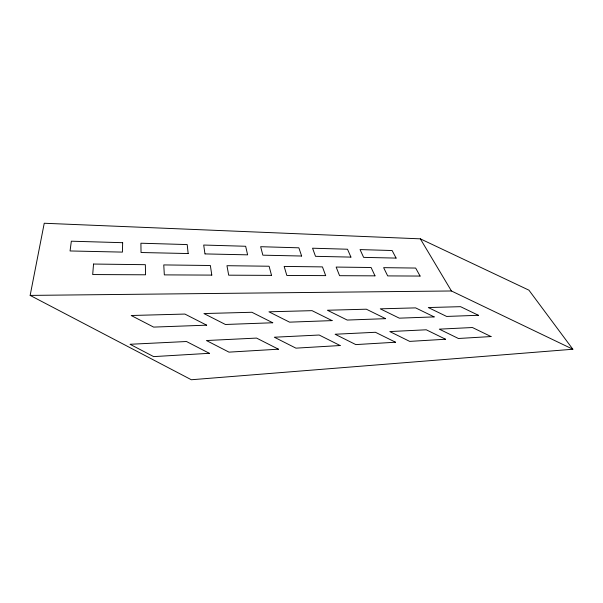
<?xml version="1.0" encoding="UTF-8"?>
<svg xmlns="http://www.w3.org/2000/svg" width="603" height="603" viewBox="0 0 603 603"><rect width="100%" height="100%" fill="white"/><g stroke="black" fill="none" stroke-linecap="round" stroke-linejoin="round"><path stroke-width="0.9" d="M30.15 295.402L44.238 223.253L420.336 238.841L528.921 290.164L572.85 349.243L191.339 379.747L30.15 295.402L451.436 290.978L572.85 349.243M205.148 253.916L247.614 254.843L245.655 246.265L203.701 245.044L204.96 253.908M420.336 238.841L451.436 290.978M122.658 242.692L122.424 252.107L70.061 250.961L71.342 241.2L122.658 242.692M93.548 264.046L92.689 274.553L145.564 274.795L145.353 264.687L93.548 264.046M209.339 353.305L153.644 356.614L130.029 344.275L186.493 341.517L209.339 353.305M278.428 349.197L228.989 352.137L206.422 340.537L256.569 338.087L278.428 349.197M340.122 345.527L295.937 348.15L274.327 337.22L319.168 335.027L340.122 345.527M395.538 342.225L355.815 344.592L335.095 334.243L375.428 332.276L395.538 342.225M445.587 339.248L409.686 341.388L389.794 331.567L426.261 329.788L445.587 339.248M491.023 336.549L458.408 338.487L439.285 329.148L472.42 327.527L491.023 336.549M206.648 325.168L153.629 327.097L131.19 315.505L184.902 314.065L206.648 325.168M272.744 322.763L225.416 324.482L203.92 313.552L251.896 312.271L272.744 322.763M332.065 320.608L289.553 322.153L268.93 311.811L312.045 310.658L332.065 320.608M385.603 318.663L347.207 320.057L327.399 310.244L366.353 309.203L385.603 318.663M434.16 316.899L399.307 318.165L380.259 308.826L415.625 307.884L434.16 316.899M478.405 315.286L446.627 316.439L428.288 307.545L460.541 306.678L478.405 315.286M211.796 275.104L164.333 274.885L163.76 264.921L210.357 265.501L211.796 275.104M271.531 275.375L228.688 275.179L226.962 265.704L269.104 266.232L271.531 275.375M325.68 275.624L286.817 275.443L284.149 266.42L322.447 266.895L325.68 275.624M374.991 275.85L339.579 275.692L336.15 267.069L371.101 267.506L374.991 275.85M420.087 276.061L387.684 275.91L383.636 267.657L415.663 268.056L420.087 276.061M188.166 253.539L141.034 252.514L140.914 243.22L187.194 244.569L188.166 253.539M301.628 256.026L262.848 255.175L260.654 246.702L298.869 247.818L301.628 256.026M350.923 257.104L315.512 256.328L312.558 248.21L347.501 249.227L350.923 257.104M396.096 258.092L363.632 257.375L360.044 249.589L392.123 250.524L396.096 258.092"/></g></svg>
